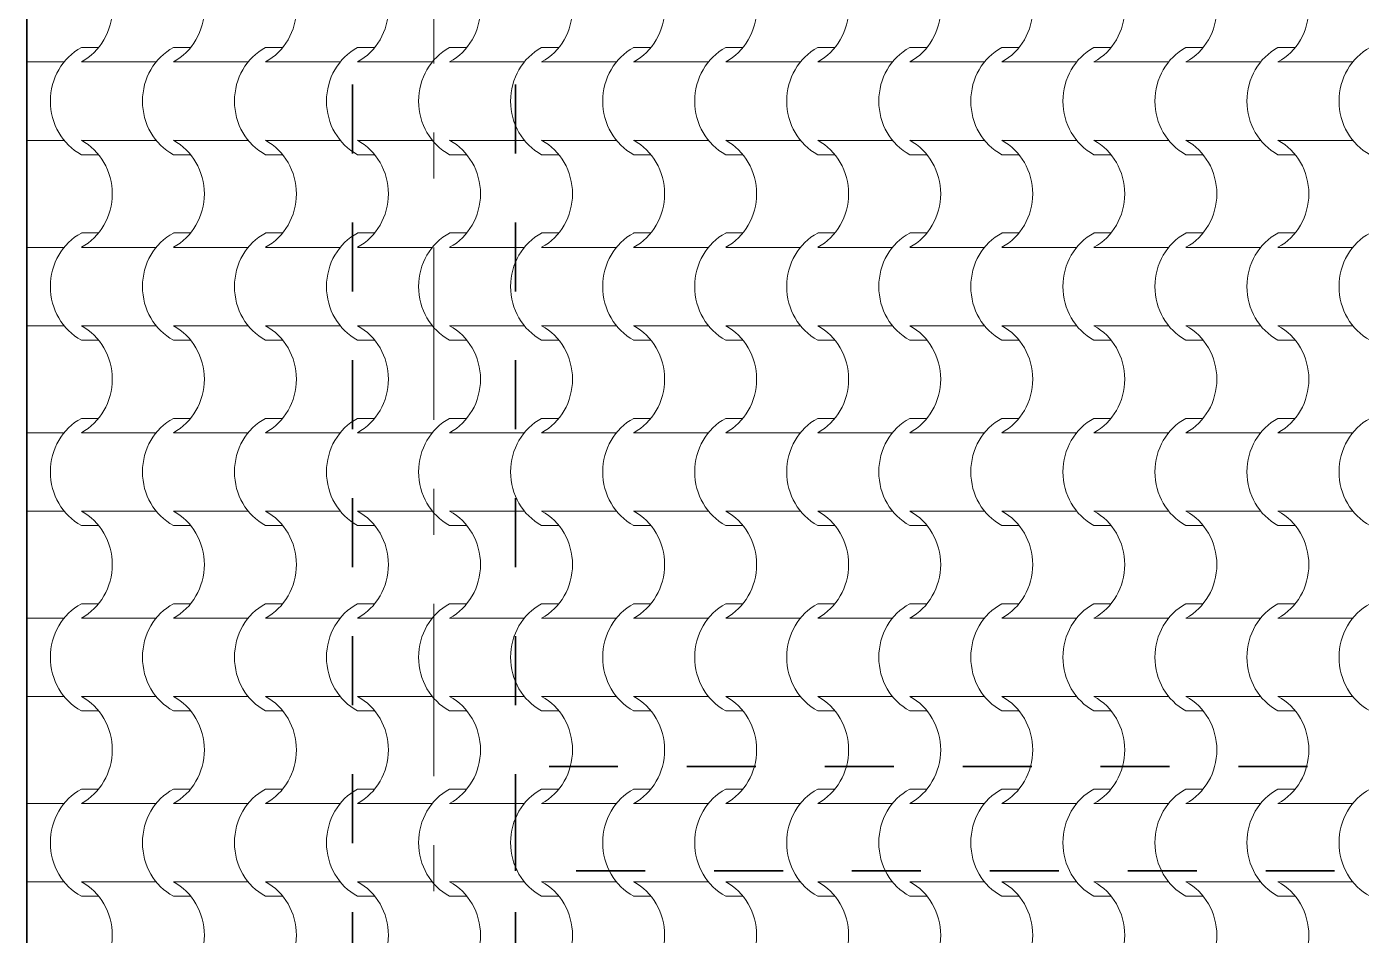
# Model space of a CAD drawing. Header units: millimetres. Extents: x -440 to 2671, y 0 to 297.
# Drawn here: x -366.82 to -325.85, y 182.57 to 210.46 of the extents above; entities that cross this region are included whole.
import ezdxf

# ---------------------------------------------------------------- set-up
doc = ezdxf.new("R2010")
doc.units = ezdxf.units.MM
doc.header["$MEASUREMENT"] = 0
doc.set_wipeout_variables(frame=1)
for name, pattern in [('- Двойно прекъснати линии', [10.936111, 5.291667, -2.116667, 1.411111, -2.116667]), ('- Прекъснати линия', [4.233333, 2.116667, -2.116667]), ('Wipeout_Contour', [1000, 0, -1000])]:
    doc.linetypes.add(name, pattern=pattern)
doc.layers.add('1', color=7, linetype='Continuous', lineweight=13, true_color=0x2b2b2b)
doc.layers.add('65', color=7, linetype='Continuous', lineweight=20, true_color=0x4e4e4e)
doc.layers.add('102', color=254, linetype='Continuous', lineweight=15)
doc.layers.add('41', color=7, linetype='Continuous', lineweight=35)

# ---------------------------------------------------------------- blocks, each defined once
blk = doc.blocks.new('*X44')
at = {"layer": '102', "color": 254, "linetype": 'Continuous', "lineweight": 15}
for p, q in [((75.578, 209.812), (75.051, 209.812)), ((78.403, 209.812), (77.876, 209.812)), ((81.228, 209.812), (80.702, 209.812)), ((84.054, 209.812), (83.527, 209.812)), ((86.879, 209.812), (86.352, 209.812)), ((89.705, 209.812), (89.178, 209.812)), ((92.53, 209.812), (92.003, 209.812)), ((95.355, 209.812), (94.829, 209.812)), ((98.181, 209.812), (97.654, 209.812)), ((101.006, 209.812), (100.479, 209.812)), ((103.832, 209.812), (103.305, 209.812)), ((106.657, 209.812), (106.13, 209.812)), ((109.482, 209.812), (108.956, 209.812)), ((112.308, 209.812), (111.781, 209.812)), ((74.517, 209.372), (73.371, 209.372)), ((76.197, 209.372), (75.051, 209.372)), ((77.343, 209.372), (76.197, 209.372)), ((79.022, 209.372), (77.876, 209.372)), ((80.168, 209.372), (79.022, 209.372)), ((81.848, 209.372), (80.702, 209.372)), ((82.993, 209.372), (81.848, 209.372)), ((84.673, 209.372), (83.527, 209.372)), ((85.819, 209.372), (84.673, 209.372)), ((87.498, 209.372), (86.352, 209.372)), ((88.644, 209.372), (87.498, 209.372)), ((90.324, 209.372), (89.178, 209.372)), ((91.47, 209.372), (90.324, 209.372)), ((93.149, 209.372), (92.003, 209.372)), ((94.295, 209.372), (93.149, 209.372)), ((95.974, 209.372), (94.829, 209.372)), ((97.12, 209.372), (95.974, 209.372)), ((98.8, 209.372), (97.654, 209.372)), ((99.946, 209.372), (98.8, 209.372)), ((101.625, 209.372), (100.479, 209.372)), ((102.771, 209.372), (101.625, 209.372)), ((104.451, 209.372), (103.305, 209.372)), ((105.597, 209.372), (104.451, 209.372)), ((107.276, 209.372), (106.13, 209.372)), ((108.422, 209.372), (107.276, 209.372)), ((110.101, 209.372), (108.956, 209.372)), ((111.247, 209.372), (110.101, 209.372)), ((112.927, 209.372), (111.781, 209.372)), ((114.073, 209.372), (112.927, 209.372)), ((74.517, 206.967), (73.371, 206.967)), ((76.197, 206.967), (75.051, 206.967)), ((77.343, 206.967), (76.197, 206.967)), ((79.022, 206.967), (77.876, 206.967)), ((80.168, 206.967), (79.022, 206.967)), ((81.848, 206.967), (80.702, 206.967)), ((82.993, 206.967), (81.848, 206.967)), ((84.673, 206.967), (83.527, 206.967)), ((85.819, 206.967), (84.673, 206.967)), ((87.498, 206.967), (86.352, 206.967)), ((88.644, 206.967), (87.498, 206.967)), ((90.324, 206.967), (89.178, 206.967)), ((91.47, 206.967), (90.324, 206.967)), ((93.149, 206.967), (92.003, 206.967)), ((94.295, 206.967), (93.149, 206.967)), ((95.974, 206.967), (94.829, 206.967)), ((97.12, 206.967), (95.974, 206.967)), ((98.8, 206.967), (97.654, 206.967)), ((99.946, 206.967), (98.8, 206.967)), ((101.625, 206.967), (100.479, 206.967)), ((102.771, 206.967), (101.625, 206.967)), ((104.451, 206.967), (103.305, 206.967)), ((105.597, 206.967), (104.451, 206.967)), ((107.276, 206.967), (106.13, 206.967)), ((108.422, 206.967), (107.276, 206.967)), ((110.101, 206.967), (108.956, 206.967)), ((111.247, 206.967), (110.101, 206.967)), ((112.927, 206.967), (111.781, 206.967)), ((114.073, 206.967), (112.927, 206.967)), ((75.578, 206.527), (75.051, 206.527)), ((78.403, 206.527), (77.876, 206.527)), ((81.228, 206.527), (80.702, 206.527)), ((84.054, 206.527), (83.527, 206.527)), ((86.879, 206.527), (86.352, 206.527)), ((89.705, 206.527), (89.178, 206.527)), ((92.53, 206.527), (92.003, 206.527)), ((95.355, 206.527), (94.829, 206.527)), ((98.181, 206.527), (97.654, 206.527)), ((101.006, 206.527), (100.479, 206.527)), ((103.832, 206.527), (103.305, 206.527)), ((106.657, 206.527), (106.13, 206.527)), ((109.482, 206.527), (108.956, 206.527)), ((112.308, 206.527), (111.781, 206.527)), ((75.578, 204.123), (75.051, 204.123)), ((78.403, 204.123), (77.876, 204.123)), ((81.228, 204.123), (80.702, 204.123)), ((84.054, 204.123), (83.527, 204.123)), ((86.879, 204.123), (86.352, 204.123)), ((89.705, 204.123), (89.178, 204.123)), ((92.53, 204.123), (92.003, 204.123)), ((95.355, 204.123), (94.829, 204.123)), ((98.181, 204.123), (97.654, 204.123)), ((101.006, 204.123), (100.479, 204.123)), ((103.832, 204.123), (103.305, 204.123)), ((106.657, 204.123), (106.13, 204.123)), ((109.482, 204.123), (108.956, 204.123)), ((112.308, 204.123), (111.781, 204.123)), ((74.517, 203.683), (73.371, 203.683)), ((76.197, 203.683), (75.051, 203.683)), ((77.343, 203.683), (76.197, 203.683)), ((79.022, 203.683), (77.876, 203.683)), ((80.168, 203.683), (79.022, 203.683)), ((81.848, 203.683), (80.702, 203.683)), ((82.993, 203.683), (81.848, 203.683)), ((84.673, 203.683), (83.527, 203.683)), ((85.819, 203.683), (84.673, 203.683)), ((87.498, 203.683), (86.352, 203.683)), ((88.644, 203.683), (87.498, 203.683)), ((90.324, 203.683), (89.178, 203.683)), ((91.47, 203.683), (90.324, 203.683)), ((93.149, 203.683), (92.003, 203.683)), ((94.295, 203.683), (93.149, 203.683)), ((95.974, 203.683), (94.829, 203.683)), ((97.12, 203.683), (95.974, 203.683)), ((98.8, 203.683), (97.654, 203.683)), ((99.946, 203.683), (98.8, 203.683)), ((101.625, 203.683), (100.479, 203.683)), ((102.771, 203.683), (101.625, 203.683)), ((104.451, 203.683), (103.305, 203.683)), ((105.597, 203.683), (104.451, 203.683)), ((107.276, 203.683), (106.13, 203.683)), ((108.422, 203.683), (107.276, 203.683)), ((110.101, 203.683), (108.956, 203.683)), ((111.247, 203.683), (110.101, 203.683)), ((112.927, 203.683), (111.781, 203.683)), ((114.073, 203.683), (112.927, 203.683)), ((74.517, 201.278), (73.371, 201.278)), ((76.197, 201.278), (75.051, 201.278)), ((77.343, 201.278), (76.197, 201.278)), ((79.022, 201.278), (77.876, 201.278)), ((80.168, 201.278), (79.022, 201.278)), ((81.848, 201.278), (80.702, 201.278)), ((82.993, 201.278), (81.848, 201.278)), ((84.673, 201.278), (83.527, 201.278)), ((85.819, 201.278), (84.673, 201.278)), ((87.498, 201.278), (86.352, 201.278)), ((88.644, 201.278), (87.498, 201.278)), ((90.324, 201.278), (89.178, 201.278)), ((91.47, 201.278), (90.324, 201.278)), ((93.149, 201.278), (92.003, 201.278)), ((94.295, 201.278), (93.149, 201.278)), ((95.974, 201.278), (94.829, 201.278)), ((97.12, 201.278), (95.974, 201.278)), ((98.8, 201.278), (97.654, 201.278)), ((99.946, 201.278), (98.8, 201.278)), ((101.625, 201.278), (100.479, 201.278)), ((102.771, 201.278), (101.625, 201.278)), ((104.451, 201.278), (103.305, 201.278)), ((105.597, 201.278), (104.451, 201.278)), ((107.276, 201.278), (106.13, 201.278)), ((108.422, 201.278), (107.276, 201.278)), ((110.101, 201.278), (108.956, 201.278)), ((111.247, 201.278), (110.101, 201.278)), ((112.927, 201.278), (111.781, 201.278)), ((114.073, 201.278), (112.927, 201.278)), ((75.578, 200.838), (75.051, 200.838)), ((78.403, 200.838), (77.876, 200.838)), ((81.228, 200.838), (80.702, 200.838)), ((84.054, 200.838), (83.527, 200.838)), ((86.879, 200.838), (86.352, 200.838)), ((89.705, 200.838), (89.178, 200.838)), ((92.53, 200.838), (92.003, 200.838)), ((95.355, 200.838), (94.829, 200.838)), ((98.181, 200.838), (97.654, 200.838)), ((101.006, 200.838), (100.479, 200.838)), ((103.832, 200.838), (103.305, 200.838)), ((106.657, 200.838), (106.13, 200.838)), ((109.482, 200.838), (108.956, 200.838)), ((112.308, 200.838), (111.781, 200.838)), ((75.578, 198.433), (75.051, 198.433)), ((78.403, 198.433), (77.876, 198.433)), ((81.228, 198.433), (80.702, 198.433)), ((84.054, 198.433), (83.527, 198.433)), ((86.879, 198.433), (86.352, 198.433)), ((89.705, 198.433), (89.178, 198.433)), ((92.53, 198.433), (92.003, 198.433)), ((95.355, 198.433), (94.829, 198.433)), ((98.181, 198.433), (97.654, 198.433)), ((101.006, 198.433), (100.479, 198.433)), ((103.832, 198.433), (103.305, 198.433)), ((106.657, 198.433), (106.13, 198.433)), ((109.482, 198.433), (108.956, 198.433)), ((112.308, 198.433), (111.781, 198.433)), ((74.517, 197.993), (73.371, 197.993)), ((76.197, 197.993), (75.051, 197.993)), ((77.343, 197.993), (76.197, 197.993)), ((79.022, 197.993), (77.876, 197.993)), ((80.168, 197.993), (79.022, 197.993)), ((81.848, 197.993), (80.702, 197.993)), ((82.993, 197.993), (81.848, 197.993)), ((84.673, 197.993), (83.527, 197.993)), ((85.819, 197.993), (84.673, 197.993)), ((87.498, 197.993), (86.352, 197.993)), ((88.644, 197.993), (87.498, 197.993)), ((90.324, 197.993), (89.178, 197.993)), ((91.47, 197.993), (90.324, 197.993)), ((93.149, 197.993), (92.003, 197.993)), ((94.295, 197.993), (93.149, 197.993)), ((95.974, 197.993), (94.829, 197.993)), ((97.12, 197.993), (95.974, 197.993)), ((98.8, 197.993), (97.654, 197.993)), ((99.946, 197.993), (98.8, 197.993)), ((101.625, 197.993), (100.479, 197.993)), ((102.771, 197.993), (101.625, 197.993)), ((104.451, 197.993), (103.305, 197.993)), ((105.597, 197.993), (104.451, 197.993)), ((107.276, 197.993), (106.13, 197.993)), ((108.422, 197.993), (107.276, 197.993)), ((110.101, 197.993), (108.956, 197.993)), ((111.247, 197.993), (110.101, 197.993)), ((112.927, 197.993), (111.781, 197.993)), ((114.073, 197.993), (112.927, 197.993)), ((74.517, 195.588), (73.371, 195.588)), ((76.197, 195.588), (75.051, 195.588)), ((77.343, 195.588), (76.197, 195.588)), ((79.022, 195.588), (77.876, 195.588)), ((80.168, 195.588), (79.022, 195.588)), ((81.848, 195.588), (80.702, 195.588)), ((82.993, 195.588), (81.848, 195.588)), ((84.673, 195.588), (83.527, 195.588)), ((85.819, 195.588), (84.673, 195.588)), ((87.498, 195.588), (86.352, 195.588)), ((88.644, 195.588), (87.498, 195.588)), ((90.324, 195.588), (89.178, 195.588)), ((91.47, 195.588), (90.324, 195.588)), ((93.149, 195.588), (92.003, 195.588)), ((94.295, 195.588), (93.149, 195.588)), ((95.974, 195.588), (94.829, 195.588)), ((97.12, 195.588), (95.974, 195.588)), ((98.8, 195.588), (97.654, 195.588)), ((99.946, 195.588), (98.8, 195.588)), ((101.625, 195.588), (100.479, 195.588)), ((102.771, 195.588), (101.625, 195.588)), ((104.451, 195.588), (103.305, 195.588)), ((105.597, 195.588), (104.451, 195.588)), ((107.276, 195.588), (106.13, 195.588)), ((108.422, 195.588), (107.276, 195.588)), ((110.101, 195.588), (108.956, 195.588)), ((111.247, 195.588), (110.101, 195.588)), ((112.927, 195.588), (111.781, 195.588)), ((114.073, 195.588), (112.927, 195.588)), ((75.578, 195.148), (75.051, 195.148)), ((78.403, 195.148), (77.876, 195.148)), ((81.228, 195.148), (80.702, 195.148)), ((84.054, 195.148), (83.527, 195.148)), ((86.879, 195.148), (86.352, 195.148)), ((89.705, 195.148), (89.178, 195.148)), ((92.53, 195.148), (92.003, 195.148)), ((95.355, 195.148), (94.829, 195.148)), ((98.181, 195.148), (97.654, 195.148)), ((101.006, 195.148), (100.479, 195.148)), ((103.832, 195.148), (103.305, 195.148)), ((106.657, 195.148), (106.13, 195.148)), ((109.482, 195.148), (108.956, 195.148)), ((112.308, 195.148), (111.781, 195.148)), ((75.578, 192.743), (75.051, 192.743)), ((78.403, 192.743), (77.876, 192.743)), ((81.228, 192.743), (80.702, 192.743)), ((84.054, 192.743), (83.527, 192.743)), ((86.879, 192.743), (86.352, 192.743)), ((89.705, 192.743), (89.178, 192.743)), ((92.53, 192.743), (92.003, 192.743)), ((95.355, 192.743), (94.829, 192.743)), ((98.181, 192.743), (97.654, 192.743)), ((101.006, 192.743), (100.479, 192.743)), ((103.832, 192.743), (103.305, 192.743)), ((106.657, 192.743), (106.13, 192.743)), ((109.482, 192.743), (108.956, 192.743)), ((112.308, 192.743), (111.781, 192.743)), ((74.517, 192.303), (73.371, 192.303)), ((76.197, 192.303), (75.051, 192.303)), ((77.343, 192.303), (76.197, 192.303)), ((79.022, 192.303), (77.876, 192.303)), ((80.168, 192.303), (79.022, 192.303)), ((81.848, 192.303), (80.702, 192.303)), ((82.993, 192.303), (81.848, 192.303)), ((84.673, 192.303), (83.527, 192.303)), ((85.819, 192.303), (84.673, 192.303)), ((87.498, 192.303), (86.352, 192.303)), ((88.644, 192.303), (87.498, 192.303)), ((90.324, 192.303), (89.178, 192.303)), ((91.47, 192.303), (90.324, 192.303)), ((93.149, 192.303), (92.003, 192.303)), ((94.295, 192.303), (93.149, 192.303)), ((95.974, 192.303), (94.829, 192.303)), ((97.12, 192.303), (95.974, 192.303)), ((98.8, 192.303), (97.654, 192.303)), ((99.946, 192.303), (98.8, 192.303)), ((101.625, 192.303), (100.479, 192.303)), ((102.771, 192.303), (101.625, 192.303)), ((104.451, 192.303), (103.305, 192.303)), ((105.597, 192.303), (104.451, 192.303)), ((107.276, 192.303), (106.13, 192.303)), ((108.422, 192.303), (107.276, 192.303)), ((110.101, 192.303), (108.956, 192.303)), ((111.247, 192.303), (110.101, 192.303)), ((112.927, 192.303), (111.781, 192.303)), ((114.073, 192.303), (112.927, 192.303)), ((74.517, 189.899), (73.371, 189.899)), ((76.197, 189.899), (75.051, 189.899)), ((77.343, 189.899), (76.197, 189.899)), ((79.022, 189.899), (77.876, 189.899)), ((80.168, 189.899), (79.022, 189.899)), ((81.848, 189.899), (80.702, 189.899)), ((82.993, 189.899), (81.848, 189.899)), ((84.673, 189.899), (83.527, 189.899)), ((85.819, 189.899), (84.673, 189.899)), ((87.498, 189.899), (86.352, 189.899)), ((88.644, 189.899), (87.498, 189.899)), ((90.324, 189.899), (89.178, 189.899)), ((91.47, 189.899), (90.324, 189.899)), ((93.149, 189.899), (92.003, 189.899)), ((94.295, 189.899), (93.149, 189.899)), ((95.974, 189.899), (94.829, 189.899)), ((97.12, 189.899), (95.974, 189.899)), ((98.8, 189.899), (97.654, 189.899)), ((99.946, 189.899), (98.8, 189.899)), ((101.625, 189.899), (100.479, 189.899)), ((102.771, 189.899), (101.625, 189.899)), ((104.451, 189.899), (103.305, 189.899)), ((105.597, 189.899), (104.451, 189.899)), ((107.276, 189.899), (106.13, 189.899)), ((108.422, 189.899), (107.276, 189.899)), ((110.101, 189.899), (108.956, 189.899)), ((111.247, 189.899), (110.101, 189.899)), ((112.927, 189.899), (111.781, 189.899)), ((114.073, 189.899), (112.927, 189.899)), ((75.578, 189.459), (75.051, 189.459)), ((78.403, 189.459), (77.876, 189.459)), ((81.228, 189.459), (80.702, 189.459)), ((84.054, 189.459), (83.527, 189.459)), ((86.879, 189.459), (86.352, 189.459)), ((89.705, 189.459), (89.178, 189.459)), ((92.53, 189.459), (92.003, 189.459)), ((95.355, 189.459), (94.829, 189.459)), ((98.181, 189.459), (97.654, 189.459)), ((101.006, 189.459), (100.479, 189.459)), ((103.832, 189.459), (103.305, 189.459)), ((106.657, 189.459), (106.13, 189.459)), ((109.482, 189.459), (108.956, 189.459)), ((112.308, 189.459), (111.781, 189.459)), ((75.578, 187.054), (75.051, 187.054)), ((78.403, 187.054), (77.876, 187.054)), ((81.228, 187.054), (80.702, 187.054)), ((84.054, 187.054), (83.527, 187.054)), ((86.879, 187.054), (86.352, 187.054)), ((89.705, 187.054), (89.178, 187.054)), ((92.53, 187.054), (92.003, 187.054)), ((95.355, 187.054), (94.829, 187.054)), ((98.181, 187.054), (97.654, 187.054)), ((101.006, 187.054), (100.479, 187.054)), ((103.832, 187.054), (103.305, 187.054)), ((106.657, 187.054), (106.13, 187.054)), ((109.482, 187.054), (108.956, 187.054)), ((112.308, 187.054), (111.781, 187.054)), ((74.517, 186.614), (73.371, 186.614)), ((76.197, 186.614), (75.051, 186.614)), ((77.343, 186.614), (76.197, 186.614)), ((79.022, 186.614), (77.876, 186.614)), ((80.168, 186.614), (79.022, 186.614)), ((81.848, 186.614), (80.702, 186.614)), ((82.993, 186.614), (81.848, 186.614)), ((84.673, 186.614), (83.527, 186.614)), ((85.819, 186.614), (84.673, 186.614)), ((87.498, 186.614), (86.352, 186.614)), ((88.644, 186.614), (87.498, 186.614)), ((90.324, 186.614), (89.178, 186.614)), ((91.47, 186.614), (90.324, 186.614)), ((93.149, 186.614), (92.003, 186.614)), ((94.295, 186.614), (93.149, 186.614)), ((95.974, 186.614), (94.829, 186.614)), ((97.12, 186.614), (95.974, 186.614)), ((98.8, 186.614), (97.654, 186.614)), ((99.946, 186.614), (98.8, 186.614)), ((101.625, 186.614), (100.479, 186.614)), ((102.771, 186.614), (101.625, 186.614)), ((104.451, 186.614), (103.305, 186.614)), ((105.597, 186.614), (104.451, 186.614)), ((107.276, 186.614), (106.13, 186.614)), ((108.422, 186.614), (107.276, 186.614)), ((110.101, 186.614), (108.956, 186.614)), ((111.247, 186.614), (110.101, 186.614)), ((112.927, 186.614), (111.781, 186.614)), ((114.073, 186.614), (112.927, 186.614)), ((74.517, 184.209), (73.371, 184.209)), ((76.197, 184.209), (75.051, 184.209)), ((77.343, 184.209), (76.197, 184.209)), ((79.022, 184.209), (77.876, 184.209)), ((80.168, 184.209), (79.022, 184.209)), ((81.848, 184.209), (80.702, 184.209)), ((82.993, 184.209), (81.848, 184.209)), ((84.673, 184.209), (83.527, 184.209)), ((85.819, 184.209), (84.673, 184.209)), ((87.498, 184.209), (86.352, 184.209)), ((88.644, 184.209), (87.498, 184.209)), ((90.324, 184.209), (89.178, 184.209)), ((91.47, 184.209), (90.324, 184.209)), ((93.149, 184.209), (92.003, 184.209)), ((94.295, 184.209), (93.149, 184.209)), ((95.974, 184.209), (94.829, 184.209)), ((97.12, 184.209), (95.974, 184.209)), ((98.8, 184.209), (97.654, 184.209)), ((99.946, 184.209), (98.8, 184.209)), ((101.625, 184.209), (100.479, 184.209)), ((102.771, 184.209), (101.625, 184.209)), ((104.451, 184.209), (103.305, 184.209)), ((105.597, 184.209), (104.451, 184.209)), ((107.276, 184.209), (106.13, 184.209)), ((108.422, 184.209), (107.276, 184.209)), ((110.101, 184.209), (108.956, 184.209)), ((111.247, 184.209), (110.101, 184.209)), ((112.927, 184.209), (111.781, 184.209)), ((114.073, 184.209), (112.927, 184.209)), ((75.578, 183.769), (75.051, 183.769)), ((78.403, 183.769), (77.876, 183.769)), ((81.228, 183.769), (80.702, 183.769)), ((84.054, 183.769), (83.527, 183.769)), ((86.879, 183.769), (86.352, 183.769)), ((89.705, 183.769), (89.178, 183.769)), ((92.53, 183.769), (92.003, 183.769)), ((95.355, 183.769), (94.829, 183.769)), ((98.181, 183.769), (97.654, 183.769)), ((101.006, 183.769), (100.479, 183.769)), ((103.832, 183.769), (103.305, 183.769)), ((106.657, 183.769), (106.13, 183.769)), ((109.482, 183.769), (108.956, 183.769)), ((112.308, 183.769), (111.781, 183.769))]:
    blk.add_line(p, q, dxfattribs=at)
for centre, major_axis, start_param, end_param in [((74.262, 211.02), (0, 1.849), 3.612631, 4.709413), ((77.088, 211.02), (0, 1.849), 3.612631, 4.709413), ((79.913, 211.02), (0, 1.849), 3.612631, 4.709413), ((82.738, 211.02), (0, 1.849), 3.612631, 4.709413), ((85.564, 211.02), (0, 1.849), 3.612631, 4.709413), ((88.389, 211.02), (0, 1.849), 3.612631, 4.709413), ((91.215, 211.02), (0, 1.849), 3.612631, 4.709413), ((94.04, 211.02), (0, 1.849), 3.612631, 4.709413), ((96.865, 211.02), (0, 1.849), 3.612631, 4.709413), ((99.691, 211.02), (0, 1.849), 3.612631, 4.709413), ((102.516, 211.02), (0, 1.849), 3.612631, 4.709413), ((105.342, 211.02), (0, 1.849), 3.612631, 4.709413), ((108.167, 211.02), (0, 1.849), 3.612631, 4.709413), ((110.992, 211.02), (0, 1.849), 3.612631, 4.709413), ((75.827, 208.17), (0, 1.839), 0.466079, 2.675513), ((78.653, 208.17), (0, 1.839), 0.466079, 2.675513), ((81.478, 208.17), (0, 1.839), 0.466079, 2.675513), ((84.303, 208.17), (0, 1.839), 0.466079, 2.675513), ((87.129, 208.17), (0, 1.839), 0.466079, 2.675513), ((89.954, 208.17), (0, 1.839), 0.466079, 2.675513), ((92.78, 208.17), (0, 1.839), 0.466079, 2.675513), ((95.605, 208.17), (0, 1.839), 0.466079, 2.675513), ((98.43, 208.17), (0, 1.839), 0.466079, 2.675513), ((101.256, 208.17), (0, 1.839), 0.466079, 2.675513), ((104.081, 208.17), (0, 1.839), 0.466079, 2.675513), ((106.907, 208.17), (0, 1.839), 0.466079, 2.675513), ((109.732, 208.17), (0, 1.839), 0.466079, 2.675513), ((112.557, 208.17), (0, 1.839), 0.466079, 2.675513), ((115.383, 208.17), (0, 1.839), 0.466079, 2.675513), ((74.262, 205.32), (0, 1.849), 4.715365, 5.812147), ((77.088, 205.32), (0, 1.849), 4.715365, 5.812147), ((79.913, 205.32), (0, 1.849), 4.715365, 5.812147), ((82.738, 205.32), (0, 1.849), 4.715365, 5.812147), ((85.564, 205.32), (0, 1.849), 4.715365, 5.812147), ((88.389, 205.32), (0, 1.849), 4.715365, 5.812147), ((91.215, 205.32), (0, 1.849), 4.715365, 5.812147), ((94.04, 205.32), (0, 1.849), 4.715365, 5.812147), ((96.865, 205.32), (0, 1.849), 4.715365, 5.812147), ((99.691, 205.32), (0, 1.849), 4.715365, 5.812147), ((102.516, 205.32), (0, 1.849), 4.715365, 5.812147), ((105.342, 205.32), (0, 1.849), 4.715365, 5.812147), ((108.167, 205.32), (0, 1.849), 4.715365, 5.812147), ((110.992, 205.32), (0, 1.849), 4.715365, 5.812147), ((74.262, 205.331), (0, 1.849), 3.612631, 4.709413), ((77.088, 205.331), (0, 1.849), 3.612631, 4.709413), ((79.913, 205.331), (0, 1.849), 3.612631, 4.709413), ((82.738, 205.331), (0, 1.849), 3.612631, 4.709413), ((85.564, 205.331), (0, 1.849), 3.612631, 4.709413), ((88.389, 205.331), (0, 1.849), 3.612631, 4.709413), ((91.215, 205.331), (0, 1.849), 3.612631, 4.709413), ((94.04, 205.331), (0, 1.849), 3.612631, 4.709413), ((96.865, 205.331), (0, 1.849), 3.612631, 4.709413), ((99.691, 205.331), (0, 1.849), 3.612631, 4.709413), ((102.516, 205.331), (0, 1.849), 3.612631, 4.709413), ((105.342, 205.331), (0, 1.849), 3.612631, 4.709413), ((108.167, 205.331), (0, 1.849), 3.612631, 4.709413), ((110.992, 205.331), (0, 1.849), 3.612631, 4.709413), ((75.827, 202.48), (0, 1.839), 0.466079, 2.675513), ((78.653, 202.48), (0, 1.839), 0.466079, 2.675513), ((81.478, 202.48), (0, 1.839), 0.466079, 2.675513), ((84.303, 202.48), (0, 1.839), 0.466079, 2.675513), ((87.129, 202.48), (0, 1.839), 0.466079, 2.675513), ((89.954, 202.48), (0, 1.839), 0.466079, 2.675513), ((92.78, 202.48), (0, 1.839), 0.466079, 2.675513), ((95.605, 202.48), (0, 1.839), 0.466079, 2.675513), ((98.43, 202.48), (0, 1.839), 0.466079, 2.675513), ((101.256, 202.48), (0, 1.839), 0.466079, 2.675513), ((104.081, 202.48), (0, 1.839), 0.466079, 2.675513), ((106.907, 202.48), (0, 1.839), 0.466079, 2.675513), ((109.732, 202.48), (0, 1.839), 0.466079, 2.675513), ((112.557, 202.48), (0, 1.839), 0.466079, 2.675513), ((115.383, 202.48), (0, 1.839), 0.466079, 2.675513), ((74.262, 199.63), (0, 1.849), 4.715365, 5.812147), ((77.088, 199.63), (0, 1.849), 4.715365, 5.812147), ((79.913, 199.63), (0, 1.849), 4.715365, 5.812147), ((82.738, 199.63), (0, 1.849), 4.715365, 5.812147), ((85.564, 199.63), (0, 1.849), 4.715365, 5.812147), ((88.389, 199.63), (0, 1.849), 4.715365, 5.812147), ((91.215, 199.63), (0, 1.849), 4.715365, 5.812147), ((94.04, 199.63), (0, 1.849), 4.715365, 5.812147), ((96.865, 199.63), (0, 1.849), 4.715365, 5.812147), ((99.691, 199.63), (0, 1.849), 4.715365, 5.812147), ((102.516, 199.63), (0, 1.849), 4.715365, 5.812147), ((105.342, 199.63), (0, 1.849), 4.715365, 5.812147), ((108.167, 199.63), (0, 1.849), 4.715365, 5.812147), ((110.992, 199.63), (0, 1.849), 4.715365, 5.812147), ((74.262, 199.641), (0, 1.849), 3.612631, 4.709413), ((77.088, 199.641), (0, 1.849), 3.612631, 4.709413), ((79.913, 199.641), (0, 1.849), 3.612631, 4.709413), ((82.738, 199.641), (0, 1.849), 3.612631, 4.709413), ((85.564, 199.641), (0, 1.849), 3.612631, 4.709413), ((88.389, 199.641), (0, 1.849), 3.612631, 4.709413), ((91.215, 199.641), (0, 1.849), 3.612631, 4.709413), ((94.04, 199.641), (0, 1.849), 3.612631, 4.709413), ((96.865, 199.641), (0, 1.849), 3.612631, 4.709413), ((99.691, 199.641), (0, 1.849), 3.612631, 4.709413), ((102.516, 199.641), (0, 1.849), 3.612631, 4.709413), ((105.342, 199.641), (0, 1.849), 3.612631, 4.709413), ((108.167, 199.641), (0, 1.849), 3.612631, 4.709413), ((110.992, 199.641), (0, 1.849), 3.612631, 4.709413), ((75.827, 196.791), (0, 1.839), 0.466079, 2.675513), ((78.653, 196.791), (0, 1.839), 0.466079, 2.675513), ((81.478, 196.791), (0, 1.839), 0.466079, 2.675513), ((84.303, 196.791), (0, 1.839), 0.466079, 2.675513), ((87.129, 196.791), (0, 1.839), 0.466079, 2.675513), ((89.954, 196.791), (0, 1.839), 0.466079, 2.675513), ((92.78, 196.791), (0, 1.839), 0.466079, 2.675513), ((95.605, 196.791), (0, 1.839), 0.466079, 2.675513), ((98.43, 196.791), (0, 1.839), 0.466079, 2.675513), ((101.256, 196.791), (0, 1.839), 0.466079, 2.675513), ((104.081, 196.791), (0, 1.839), 0.466079, 2.675513), ((106.907, 196.791), (0, 1.839), 0.466079, 2.675513), ((109.732, 196.791), (0, 1.839), 0.466079, 2.675513), ((112.557, 196.791), (0, 1.839), 0.466079, 2.675513), ((115.383, 196.791), (0, 1.839), 0.466079, 2.675513), ((74.262, 193.94), (0, 1.849), 4.715365, 5.812147), ((77.088, 193.94), (0, 1.849), 4.715365, 5.812147), ((79.913, 193.94), (0, 1.849), 4.715365, 5.812147), ((82.738, 193.94), (0, 1.849), 4.715365, 5.812147), ((85.564, 193.94), (0, 1.849), 4.715365, 5.812147), ((88.389, 193.94), (0, 1.849), 4.715365, 5.812147), ((91.215, 193.94), (0, 1.849), 4.715365, 5.812147), ((94.04, 193.94), (0, 1.849), 4.715365, 5.812147), ((96.865, 193.94), (0, 1.849), 4.715365, 5.812147), ((99.691, 193.94), (0, 1.849), 4.715365, 5.812147), ((102.516, 193.94), (0, 1.849), 4.715365, 5.812147), ((105.342, 193.94), (0, 1.849), 4.715365, 5.812147), ((108.167, 193.94), (0, 1.849), 4.715365, 5.812147), ((110.992, 193.94), (0, 1.849), 4.715365, 5.812147), ((74.262, 193.951), (0, 1.849), 3.612631, 4.709413), ((77.088, 193.951), (0, 1.849), 3.612631, 4.709413), ((79.913, 193.951), (0, 1.849), 3.612631, 4.709413), ((82.738, 193.951), (0, 1.849), 3.612631, 4.709413), ((85.564, 193.951), (0, 1.849), 3.612631, 4.709413), ((88.389, 193.951), (0, 1.849), 3.612631, 4.709413), ((91.215, 193.951), (0, 1.849), 3.612631, 4.709413), ((94.04, 193.951), (0, 1.849), 3.612631, 4.709413), ((96.865, 193.951), (0, 1.849), 3.612631, 4.709413), ((99.691, 193.951), (0, 1.849), 3.612631, 4.709413), ((102.516, 193.951), (0, 1.849), 3.612631, 4.709413), ((105.342, 193.951), (0, 1.849), 3.612631, 4.709413), ((108.167, 193.951), (0, 1.849), 3.612631, 4.709413), ((110.992, 193.951), (0, 1.849), 3.612631, 4.709413), ((75.827, 191.101), (0, 1.839), 0.466079, 2.675513), ((78.653, 191.101), (0, 1.839), 0.466079, 2.675513), ((81.478, 191.101), (0, 1.839), 0.466079, 2.675513), ((84.303, 191.101), (0, 1.839), 0.466079, 2.675513), ((87.129, 191.101), (0, 1.839), 0.466079, 2.675513), ((89.954, 191.101), (0, 1.839), 0.466079, 2.675513), ((92.78, 191.101), (0, 1.839), 0.466079, 2.675513), ((95.605, 191.101), (0, 1.839), 0.466079, 2.675513), ((98.43, 191.101), (0, 1.839), 0.466079, 2.675513), ((101.256, 191.101), (0, 1.839), 0.466079, 2.675513), ((104.081, 191.101), (0, 1.839), 0.466079, 2.675513), ((106.907, 191.101), (0, 1.839), 0.466079, 2.675513), ((109.732, 191.101), (0, 1.839), 0.466079, 2.675513), ((112.557, 191.101), (0, 1.839), 0.466079, 2.675513), ((115.383, 191.101), (0, 1.839), 0.466079, 2.675513), ((74.262, 188.251), (0, 1.849), 4.715365, 5.812147), ((77.088, 188.251), (0, 1.849), 4.715365, 5.812147), ((79.913, 188.251), (0, 1.849), 4.715365, 5.812147), ((82.738, 188.251), (0, 1.849), 4.715365, 5.812147), ((85.564, 188.251), (0, 1.849), 4.715365, 5.812147), ((88.389, 188.251), (0, 1.849), 4.715365, 5.812147), ((91.215, 188.251), (0, 1.849), 4.715365, 5.812147), ((94.04, 188.251), (0, 1.849), 4.715365, 5.812147), ((96.865, 188.251), (0, 1.849), 4.715365, 5.812147), ((99.691, 188.251), (0, 1.849), 4.715365, 5.812147), ((102.516, 188.251), (0, 1.849), 4.715365, 5.812147), ((105.342, 188.251), (0, 1.849), 4.715365, 5.812147), ((108.167, 188.251), (0, 1.849), 4.715365, 5.812147), ((110.992, 188.251), (0, 1.849), 4.715365, 5.812147), ((74.262, 188.262), (0, 1.849), 3.612631, 4.709413), ((77.088, 188.262), (0, 1.849), 3.612631, 4.709413), ((79.913, 188.262), (0, 1.849), 3.612631, 4.709413), ((82.738, 188.262), (0, 1.849), 3.612631, 4.709413), ((85.564, 188.262), (0, 1.849), 3.612631, 4.709413), ((88.389, 188.262), (0, 1.849), 3.612631, 4.709413), ((91.215, 188.262), (0, 1.849), 3.612631, 4.709413), ((94.04, 188.262), (0, 1.849), 3.612631, 4.709413), ((96.865, 188.262), (0, 1.849), 3.612631, 4.709413), ((99.691, 188.262), (0, 1.849), 3.612631, 4.709413), ((102.516, 188.262), (0, 1.849), 3.612631, 4.709413), ((105.342, 188.262), (0, 1.849), 3.612631, 4.709413), ((108.167, 188.262), (0, 1.849), 3.612631, 4.709413), ((110.992, 188.262), (0, 1.849), 3.612631, 4.709413), ((75.827, 185.411), (0, 1.839), 0.466079, 2.675513), ((78.653, 185.411), (0, 1.839), 0.466079, 2.675513), ((81.478, 185.411), (0, 1.839), 0.466079, 2.675513), ((84.303, 185.411), (0, 1.839), 0.466079, 2.675513), ((87.129, 185.411), (0, 1.839), 0.466079, 2.675513), ((89.954, 185.411), (0, 1.839), 0.466079, 2.675513), ((92.78, 185.411), (0, 1.839), 0.466079, 2.675513), ((95.605, 185.411), (0, 1.839), 0.466079, 2.675513), ((98.43, 185.411), (0, 1.839), 0.466079, 2.675513), ((101.256, 185.411), (0, 1.839), 0.466079, 2.675513), ((104.081, 185.411), (0, 1.839), 0.466079, 2.675513), ((106.907, 185.411), (0, 1.839), 0.466079, 2.675513), ((109.732, 185.411), (0, 1.839), 0.466079, 2.675513), ((112.557, 185.411), (0, 1.839), 0.466079, 2.675513), ((115.383, 185.411), (0, 1.839), 0.466079, 2.675513), ((74.262, 182.561), (0, 1.849), 4.715365, 5.812147), ((77.088, 182.561), (0, 1.849), 4.715365, 5.812147), ((79.913, 182.561), (0, 1.849), 4.715365, 5.812147), ((82.738, 182.561), (0, 1.849), 4.715365, 5.812147), ((85.564, 182.561), (0, 1.849), 4.715365, 5.812147), ((88.389, 182.561), (0, 1.849), 4.715365, 5.812147), ((91.215, 182.561), (0, 1.849), 4.715365, 5.812147), ((94.04, 182.561), (0, 1.849), 4.715365, 5.812147), ((96.865, 182.561), (0, 1.849), 4.715365, 5.812147), ((99.691, 182.561), (0, 1.849), 4.715365, 5.812147), ((102.516, 182.561), (0, 1.849), 4.715365, 5.812147), ((105.342, 182.561), (0, 1.849), 4.715365, 5.812147), ((108.167, 182.561), (0, 1.849), 4.715365, 5.812147), ((110.992, 182.561), (0, 1.849), 4.715365, 5.812147), ((74.262, 182.572), (0, 1.849), 3.612631, 4.709413), ((77.088, 182.572), (0, 1.849), 3.612631, 4.709413), ((79.913, 182.572), (0, 1.849), 3.612631, 4.709413), ((82.738, 182.572), (0, 1.849), 3.612631, 4.709413), ((85.564, 182.572), (0, 1.849), 3.612631, 4.709413), ((88.389, 182.572), (0, 1.849), 3.612631, 4.709413), ((91.215, 182.572), (0, 1.849), 3.612631, 4.709413), ((94.04, 182.572), (0, 1.849), 3.612631, 4.709413), ((96.865, 182.572), (0, 1.849), 3.612631, 4.709413), ((99.691, 182.572), (0, 1.849), 3.612631, 4.709413), ((102.516, 182.572), (0, 1.849), 3.612631, 4.709413), ((105.342, 182.572), (0, 1.849), 3.612631, 4.709413), ((108.167, 182.572), (0, 1.849), 3.612631, 4.709413), ((110.992, 182.572), (0, 1.849), 3.612631, 4.709413)]:
    blk.add_ellipse(centre, major_axis=major_axis, ratio=0.939693, start_param=start_param, end_param=end_param, dxfattribs=at)

msp = doc.modelspace()

# ---------------------------------------------------------------- wipeouts: each hides what was drawn before it
at = {"color": 254, "linetype": 'Wipeout_Contour', "lineweight": 0, "ltscale": 1131.990195}
msp.add_wipeout([(-366.817, 96.498), (-246.817, 96.498), (-231.817, 111.498), (-231.817, 234.498), (-366.817, 234.498)], dxfattribs=at)

# ---------------------------------------------------------------- next in the draw order: linework, layer by layer
at = {"layer": '1', "linetype": '- Двойно прекъснати линии', "lineweight": 13}
msp.add_line((-354.317, 89.024), (-354.317, 238.503), dxfattribs=at)
at = {"layer": '41', "color": 7, "linetype": 'Continuous', "lineweight": 35, "flags": 128}
msp.add_lwpolyline([(-366.817, 96.498), (-366.817, 234.498)], dxfattribs=at)
at = {"layer": '41', "color": 7, "linetype": '- Прекъснати линия', "lineweight": 35, "flags": 128}
for points in [[(-356.817, 96.498), (-356.817, 234.498), (-80.817, 234.498), (-80.817, 96.498)], [(-351.817, 96.498), (-351.817, 229.498), (-116.817, 229.498)]]:
    msp.add_lwpolyline(points, dxfattribs=at)
msp.add_lwpolyline([(-351.817, 184.549), (-351.817, 187.749), (-196.392, 187.749), (-196.392, 184.549)], close=True, dxfattribs=at)

# ---------------------------------------------------------------- next in the draw order: block references
at = {"layer": '65', "color": 251, "linetype": 'Continuous', "lineweight": 20, "true_color": 0x4e4e4e}
msp.add_blockref('*X44', (-440.188, 0), dxfattribs=at)

doc.saveas('drawing.dxf')
